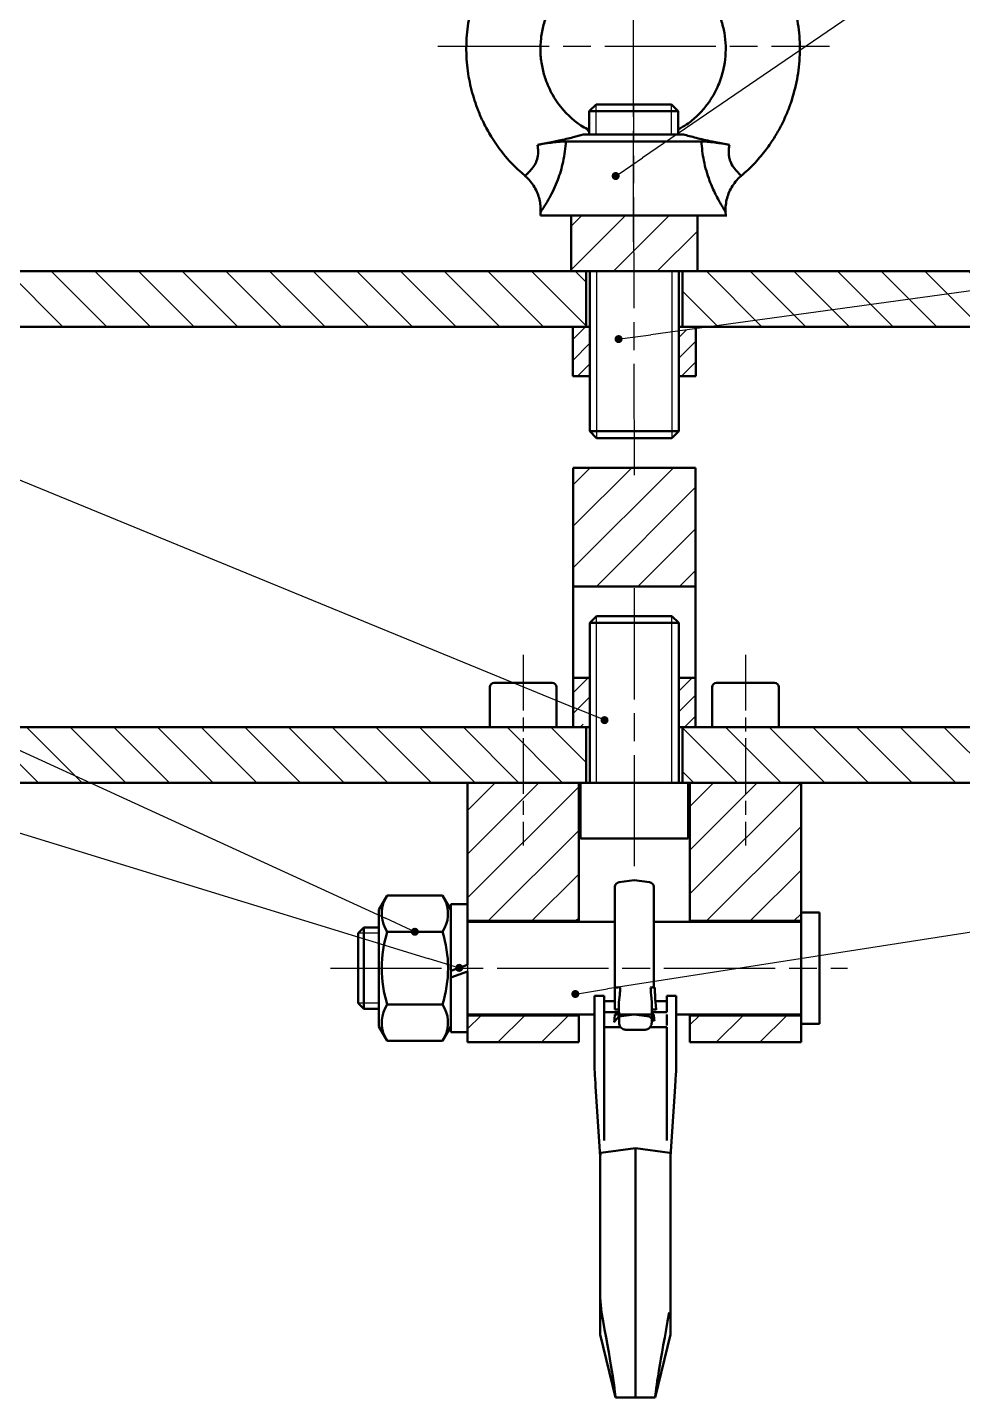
# Model space of a CAD drawing. Header units: millimetres. Extents: x 32504 to 36677, y 41990 to 42879.
# Drawn here: x 34835.9 to 34936.8, y 42552.7 to 42700.6 of the extents above; entities that cross this region are included whole.
import ezdxf

# ---------------------------------------------------------------- set-up
doc = ezdxf.new("R2010")
doc.units = ezdxf.units.MM
doc.linetypes.add('AM_ISO08W050', pattern=[18, 12, -1.5, 3, -1.5])
doc.linetypes.add('AM_ISO08W050x2', pattern=[9, 6, -0.75, 1.5, -0.75])
for name, color, linetype, lineweight in [('AM_0N', 7, 'Continuous', 50), ('AM_4N', 3, 'Continuous', 25), ('AM_5', 3, 'Continuous', 25), ('Duong_tam', 4, 'AM_ISO08W050', 25), ('Manh', 80, 'Continuous', 25), ('Net_dam', 7, 'Continuous', 50), ('Net_manh', 3, 'Continuous', 25)]:
    doc.layers.add(name, color=color, linetype=linetype, lineweight=lineweight)
pattern_1 = [(315, (45100.6404, 55991.719), (2.3570226, 2.3570226), [])]
pattern_2 = [(45, (45100.6404, 55991.719), (-2.3570226, 2.3570226), [])]
pattern_3 = [(45, (40417.1464, 68370.165), (-1.122532015, 1.122532015), [])]

msp = doc.modelspace()

# ---------------------------------------------------------------- hatches: boundary and pattern name
at = {"layer": 'AM_5'}
h = msp.add_hatch(color=256, dxfattribs=at)
edge = h.paths.add_edge_path(flags=0)
edge.add_arc((34899.3811, 42684.5246), 0.4375, 0, 360)
h = msp.add_hatch(color=256, dxfattribs=at)
edge = h.paths.add_edge_path(flags=0)
edge.add_arc((34899.6956, 42666.9288), 0.4375, 0, 360)
h = msp.add_hatch(color=256, dxfattribs=at)
edge = h.paths.add_edge_path(flags=0)
edge.add_arc((34898.1775, 42625.8117), 0.4375, 0, 360)
h = msp.add_hatch(color=256, dxfattribs=at)
edge = h.paths.add_edge_path(flags=0)
edge.add_arc((34877.7141, 42602.9772), 0.4375, 0, 360)
h = msp.add_hatch(color=256, dxfattribs=at)
edge = h.paths.add_edge_path(flags=0)
edge.add_arc((34882.4941, 42599.0827), 0.4375, 0, 360)
h = msp.add_hatch(color=256, dxfattribs=at)
edge = h.paths.add_edge_path(flags=0)
edge.add_arc((34895.0305, 42596.2632), 0.4375, 0, 360)
at = {"layer": 'Manh'}
h = msp.add_hatch(dxfattribs=at)
h.set_pattern_fill('ANSI31', color=256, scale=0.5)
h.set_pattern_definition(pattern_3)
h.paths.add_polyline_path([(34896.5941, 42668.2502), (34894.7426, 42668.2502), (34894.7426, 42662.9169), (34896.5941, 42662.9169)])
h.paths.add_polyline_path([(34908.0457, 42668.0723), (34906.1941, 42667.8188), (34906.1941, 42662.9169), (34908.0457, 42662.9169)])
h = msp.add_hatch(dxfattribs=at)
h.set_pattern_fill('ANSI31', color=256)
h.set_pattern_definition([(45, (40417.1464, 68370.165), (-2.24506403, 2.24506403), [])])
h.paths.add_polyline_path([(34907.9948, 42653.0502), (34894.7948, 42653.0502), (34894.7948, 42640.2502), (34907.9948, 42640.2502)])
h = msp.add_hatch(dxfattribs=at)
h.set_pattern_fill('ANSI31', color=256, scale=0.5)
h.set_pattern_definition(pattern_3)
h.paths.add_polyline_path([(34896.5948, 42630.3836), (34894.7948, 42630.3836), (34894.7948, 42627.2014), (34894.94, 42627.1417), (34896.0192, 42626.6984, -0.1093222), (34896.5948, 42627.5262)])
h.paths.add_polyline_path([(34907.9948, 42630.3836), (34906.1948, 42630.3836), (34906.1948, 42625.0502), (34907.9948, 42625.0502)])
h.paths.add_polyline_path([(34896.0192, 42626.6984), (34894.94, 42627.1417), (34894.7948, 42627.2014), (34894.7948, 42625.0502), (34895.9719, 42625.0502, -0.08330028), (34895.8441, 42625.8117, -0.0977621)])
at = {"layer": 'Net_manh'}
h = msp.add_hatch(dxfattribs=at)
h.set_pattern_fill('_U', color=256, scale=3.333333, angle=45, style=0, pattern_type=0)
h.set_pattern_definition(pattern_2)
h.paths.add_polyline_path([(34901.3941, 42680.2502), (34896.4642, 42680.2502), (34894.5941, 42680.2502), (34894.5941, 42674.2502), (34896.5941, 42674.2502), (34901.3941, 42674.2502)])
h.paths.add_polyline_path([(34908.1941, 42680.2502), (34906.1941, 42680.2502), (34901.3941, 42680.2502), (34901.3941, 42674.2502), (34906.5941, 42674.2502), (34908.1941, 42674.2502)])
h = msp.add_hatch(dxfattribs=at)
h.set_pattern_fill('_U', color=256, scale=3.33, angle=315, pattern_type=0)
h.set_pattern_definition([(315, (40724.442, 64456.958), (2.3546656, 2.3546656), [])])
h.paths.add_polyline_path([(34749.3941, 42674.2502), (34745.3941, 42674.2502), (34745.3941, 42668.2502), (34749.3941, 42668.2502)])
edge = h.paths.add_edge_path()
edge.add_line((35057.3941, 42674.2502), (35053.725, 42674.2502))
edge.add_spline(control_points=[(35053.725, 42674.2502), (35053.7047, 42674.25), (35053.6843, 42674.2498), (35053.664, 42674.2502)], knot_values=[0, 0, 0, 0, 0.18247766, 0.18247766, 0.18247766, 0.18247766], degree=3, periodic=0)
edge.add_spline(control_points=[(35053.3941, 42674.2971), (35053.4732, 42674.2768), (35053.5626, 42674.2539), (35053.6535, 42674.2505), (35053.664, 42674.2502)], knot_values=[0.18247766, 0.18247766, 0.18247766, 0.18247766, 0.90582667, 1, 1, 1, 1], degree=3, periodic=0)
edge.add_line((35053.664, 42674.2502), (35053.3941, 42674.2502))
edge.add_line((35053.3941, 42674.2502), (35053.3941, 42668.2502))
edge.add_line((35053.3941, 42668.2502), (35057.3941, 42668.2502))
edge.add_line((35057.3941, 42668.2502), (35057.3941, 42674.2502))
h = msp.add_hatch(dxfattribs=at)
h.set_pattern_fill('_U', color=256, scale=3.333333, angle=315, style=0, pattern_type=0)
h.set_pattern_definition(pattern_1)
edge = h.paths.add_edge_path()
edge.add_spline(control_points=[(34773.725, 42674.2502), (34773.7061, 42674.2501), (34773.6872, 42674.2499), (34773.6684, 42674.2502)], knot_values=[0, 0, 0, 0, 0.15309995, 0.15309995, 0.15309995, 0.15309995], degree=3, periodic=0)
edge.add_line((34773.3941, 42674.2482), (34773.3941, 42668.2502))
edge.add_line((34773.3941, 42668.2502), (34896.1941, 42668.2502))
edge.add_line((34896.1941, 42668.2502), (34896.1941, 42674.2502))
edge.add_line((34896.1941, 42674.2502), (34891.3941, 42674.2502))
edge.add_line((34891.3941, 42674.2502), (34773.725, 42674.2502))
h.paths.add_polyline_path([(35029.3941, 42668.2502), (35029.3941, 42674.2502), (34906.5941, 42674.2502), (34906.5941, 42668.2502)])
h = msp.add_hatch(dxfattribs=at)
h.set_pattern_fill('_U', color=256, scale=3.333333, angle=315, style=0, pattern_type=0)
h.set_pattern_definition(pattern_1)
edge = h.paths.add_edge_path()
edge.add_line((34889.3941, 42625.0502), (34773.725, 42625.0502))
edge.add_spline(control_points=[(34773.725, 42625.0502), (34773.7047, 42625.05), (34773.6843, 42625.0498), (34773.664, 42625.0502)], knot_values=[0, 0, 0, 0, 0.18247765, 0.18247765, 0.18247765, 0.18247765], degree=3, periodic=0)
edge.add_spline(control_points=[(34773.3941, 42625.0971), (34773.4732, 42625.0768), (34773.5626, 42625.0539), (34773.6535, 42625.0505), (34773.664, 42625.0502)], knot_values=[0.18247765, 0.18247765, 0.18247765, 0.18247765, 0.90582667, 1, 1, 1, 1], degree=3, periodic=0)
edge.add_line((34773.593, 42625.0502), (34773.3941, 42625.0502))
edge.add_line((34773.3941, 42625.0502), (34773.3941, 42619.0502))
edge.add_line((34773.3941, 42619.0502), (34889.3941, 42619.0502))
edge.add_line((34889.3941, 42619.0502), (34889.3941, 42625.0502))
h.paths.add_polyline_path([(35029.3941, 42625.0502), (34913.4175, 42625.0502), (34913.4175, 42619.0502), (35029.3941, 42619.0502)])
h.paths.add_polyline_path([(34913.4175, 42625.0502), (34906.5941, 42625.0502), (34906.5941, 42619.0502), (34907.1943, 42619.0502), (34907.3941, 42619.0502), (34913.4175, 42619.0502)])
h.paths.add_polyline_path([(34896.1941, 42625.0502), (34889.3941, 42625.0502), (34889.3941, 42619.0502), (34895.3941, 42619.0502), (34895.582, 42619.0502), (34895.594, 42619.0502), (34896.1941, 42619.0502)])
h = msp.add_hatch(dxfattribs=at)
h.set_pattern_fill('_U', color=256, scale=3.333333, angle=45, style=0, pattern_type=0)
h.set_pattern_definition(pattern_2)
h.paths.add_polyline_path([(34883.3941, 42604.1502), (34895.3941, 42604.1502), (34895.3941, 42619.0502), (34883.3941, 42619.0502)])
h.paths.add_polyline_path([(34919.3941, 42619.0502), (34907.3941, 42619.0502), (34907.3941, 42604.1502), (34919.3941, 42604.1502)])
h.paths.add_polyline_path([(34883.3941, 42593.9502), (34883.3941, 42592.7702), (34883.3941, 42591.0502), (34895.3941, 42591.0502), (34895.3941, 42593.9502)])
h.paths.add_polyline_path([(34919.3941, 42591.0502), (34919.3941, 42593.9502), (34907.3941, 42593.9502), (34907.3941, 42591.0502)])

# ---------------------------------------------------------------- linework, layer by layer
at = {"color": 7, "linetype": 'Continuous', "lineweight": 25}
for centre, major_axis, start_param, end_param in [((34897.5969, 42577.1606), (0.1931, 1.9637), 0.00256795, 0.84830679), ((34905.4195, 42577.1606), (-0.1931, 1.9637), 5.43487852, 6.28061736)]:
    msp.add_ellipse(centre, major_axis=major_axis, ratio=0.01102063, start_param=start_param, end_param=end_param, dxfattribs=at)
at = {"layer": 'AM_0N'}
for p, q in [((34896.5292, 42691.5141), (34897.2653, 42692.2502)), ((34896.5292, 42689.0154), (34896.5292, 42691.5141)), ((34906.1292, 42691.5141), (34896.5292, 42691.5141)), ((34905.3931, 42692.2502), (34897.2653, 42692.2502)), ((34905.3931, 42692.2502), (34906.1292, 42691.5141)), ((34906.1292, 42689.0154), (34906.1292, 42691.5141)), ((34896.5941, 42674.2502), (34896.5941, 42656.9864)), ((34906.1941, 42674.2502), (34906.1941, 42656.9864)), ((34897.3303, 42656.2502), (34896.5941, 42656.9864)), ((34896.5941, 42656.9864), (34906.1941, 42656.9864)), ((34906.1941, 42656.9864), (34905.458, 42656.2502)), ((34897.3303, 42656.2502), (34905.458, 42656.2502)), ((34896.5948, 42636.3136), (34897.3309, 42637.0498)), ((34896.5948, 42619.0498), (34896.5948, 42636.3136)), ((34906.1948, 42636.3136), (34896.5948, 42636.3136)), ((34905.4587, 42637.0498), (34897.3309, 42637.0498)), ((34905.4587, 42637.0498), (34906.1948, 42636.3136)), ((34906.1948, 42619.0498), (34906.1948, 42636.3136)), ((34886.9941, 42625.0502), (34891.7941, 42625.0502)), ((34910.9941, 42625.0502), (34915.7941, 42625.0502)), ((34874.7429, 42606.9042), (34873.8341, 42605.3302)), ((34874.7429, 42606.9042), (34880.6854, 42606.9042)), ((34880.6854, 42606.9042), (34881.5941, 42605.3302)), ((34873.8341, 42605.3302), (34873.8341, 42592.7702)), ((34881.5941, 42605.9502), (34881.5941, 42598.7551)), ((34883.3941, 42605.9502), (34881.5941, 42605.9502)), ((34883.3941, 42605.9502), (34883.3941, 42599.4102)), ((34883.3941, 42605.3302), (34883.3941, 42604.0502)), ((34871.5941, 42602.8368), (34872.2076, 42603.4502)), ((34871.5941, 42602.8368), (34871.5941, 42595.2637)), ((34873.8341, 42603.4502), (34872.2076, 42603.4502)), ((34872.2076, 42603.4502), (34872.2076, 42594.6502)), ((34874.7429, 42602.9772), (34880.6854, 42602.9772)), ((34881.5941, 42603.4502), (34881.5941, 42592.7702)), ((34883.3941, 42599.4102), (34881.5941, 42598.7551)), ((34883.3941, 42598.6902), (34881.5941, 42598.0351)), ((34881.5941, 42598.0351), (34881.5941, 42592.1502)), ((34883.3941, 42598.6902), (34883.3941, 42592.1502)), ((34872.2076, 42594.6502), (34871.5941, 42595.2637)), ((34873.8341, 42594.6502), (34872.2076, 42594.6502)), ((34874.7429, 42591.1962), (34873.8341, 42592.7702)), ((34880.6854, 42591.1962), (34881.5941, 42592.7702)), ((34881.5941, 42592.1502), (34883.3941, 42592.1502)), ((34874.7429, 42591.1962), (34880.6854, 42591.1962))]:
    msp.add_line(p, q, dxfattribs=at)
for centre, radius, start, end in [((34877.6064, 42604.9407), 3.472, 154.438469, 214.438469), ((34877.8219, 42604.9407), 3.472, 325.561531, 25.561531), ((34887.1097, 42599.0502), 12.9753, 162.383031, 197.616969), ((34868.3186, 42599.0502), 12.9753, 342.383031, 17.616969), ((34877.6064, 42593.1597), 3.472, 145.561531, 205.561531), ((34877.8219, 42593.1597), 3.472, 334.438469, 34.438469)]:
    msp.add_arc(centre, radius, start, end, dxfattribs=at)
at = {"layer": 'AM_4N'}
for p, q in [((34897.2653, 42689.0154), (34897.2653, 42692.2502)), ((34905.3931, 42689.0154), (34905.3931, 42692.2502)), ((34897.3303, 42674.2502), (34897.3303, 42656.2502)), ((34905.458, 42674.2502), (34905.458, 42656.2502)), ((34897.3309, 42619.0498), (34897.3309, 42637.0498)), ((34905.4587, 42619.0498), (34905.4587, 42637.0498)), ((34873.8341, 42602.8368), (34871.5941, 42602.8368)), ((34873.8341, 42595.2637), (34871.5941, 42595.2637))]:
    msp.add_line(p, q, dxfattribs=at)
at = {"layer": 'AM_5'}
for p, q in [((35099.0463, 42820.7746), (34902.2721, 42686.4974)), ((34709.5703, 42703.2977), (34894.94, 42627.1417)), ((35099.0463, 42694.2296), (34903.1632, 42667.4037)), ((34899.7425, 42684.7712), (34902.2721, 42686.4974)), ((34709.5703, 42680.1268), (34874.533, 42604.4368)), ((34900.129, 42666.9882), (34903.1632, 42667.4037)), ((34709.5703, 42652.1268), (34879.148, 42600.1091)), ((35099.0463, 42628.1995), (34898.4884, 42596.8045)), ((34897.7728, 42625.978), (34894.94, 42627.1417)), ((34877.3165, 42603.1597), (34874.533, 42604.4368)), ((34882.0759, 42599.211), (34879.148, 42600.1091)), ((34895.4627, 42596.3309), (34898.4884, 42596.8045))]:
    msp.add_line(p, q, dxfattribs=at)
at = {"layer": 'Duong_tam'}
for p, q in [((34901.322, 42677.4075), (34901.322, 42719.6475)), ((34880.202, 42698.5275), (34922.4419, 42698.5275)), ((34901.4014, 42652.2502), (34901.322, 42696.2502)), ((34901.3949, 42640.0498), (34901.3941, 42610.0502)), ((34868.5941, 42599.0502), (34924.3941, 42599.0502))]:
    msp.add_line(p, q, dxfattribs=at)
at = {"layer": 'Duong_tam', "linetype": 'AM_ISO08W050x2'}
for p, q in [((34889.3941, 42632.8502), (34889.3941, 42612.2764)), ((34913.3941, 42632.8502), (34913.3941, 42612.2764))]:
    msp.add_line(p, q, dxfattribs=at)
at = {"layer": 'Net_dam'}
for p, q in [((34908.6107, 42688.2502), (34894.0233, 42688.2502)), ((34896.5292, 42689.0154), (34895.8662, 42689.0154)), ((34896.204, 42689.0154), (34896.5292, 42689.0154)), ((34896.5292, 42689.0154), (34896.484, 42689.0154)), ((34906.2466, 42689.0154), (34896.5292, 42689.0154)), ((34906.7019, 42689.0154), (34906.1292, 42689.0154)), ((34906.1292, 42689.0154), (34906.364, 42689.0154)), ((34891.2805, 42680.6442), (34891.2608, 42680.2502)), ((34911.2608, 42680.2502), (34911.2411, 42680.6442)), ((34901.3508, 42680.2502), (34891.2608, 42680.2502)), ((34891.3941, 42680.2502), (34896.4642, 42680.2502)), ((34894.5941, 42680.2502), (34894.5941, 42674.2502)), ((34896.5941, 42680.2502), (34894.5941, 42680.2502)), ((34896.4642, 42680.2502), (34906.1941, 42680.2502)), ((34901.3292, 42680.2502), (34896.5292, 42680.2502)), ((34901.3292, 42680.2502), (34906.1292, 42680.2502)), ((34911.2608, 42680.2502), (34901.3508, 42680.2502)), ((34908.1941, 42680.2502), (34906.1941, 42680.2502)), ((34906.3241, 42680.2502), (34911.3941, 42680.2502)), ((34908.1941, 42680.2502), (34908.1941, 42674.2502)), ((34773.3941, 42674.2502), (34897.6941, 42674.2502)), ((34896.5941, 42674.2502), (34891.3941, 42674.2502)), ((34894.5941, 42674.2502), (34896.5941, 42674.2502)), ((34901.3941, 42674.2502), (34896.1941, 42674.2502)), ((34896.1941, 42674.2502), (34896.1941, 42668.2502)), ((34906.1941, 42674.2502), (34896.5941, 42674.2502)), ((34901.3941, 42674.2502), (34906.5941, 42674.2502)), ((34905.0941, 42674.2502), (35029.3941, 42674.2502)), ((34906.1941, 42674.2502), (34908.1941, 42674.2502)), ((34906.5941, 42674.2502), (34906.5941, 42668.2502)), ((34773.3941, 42668.2502), (34896.5941, 42668.2502)), ((34894.7426, 42668.2502), (34894.7426, 42662.9169)), ((34906.1941, 42668.2502), (35029.3941, 42668.2502)), ((34908.0457, 42668.2502), (34908.0457, 42662.9169)), ((34894.7426, 42662.9169), (34896.5941, 42662.9169)), ((34908.0457, 42662.9169), (34906.1941, 42662.9169)), ((34907.9948, 42653.0502), (34894.7948, 42653.0502)), ((34894.7948, 42625.05), (34894.7948, 42653.0502)), ((34907.9948, 42625.05), (34907.9948, 42653.0502)), ((34894.7948, 42640.2502), (34907.9948, 42640.2502)), ((34894.7948, 42630.3836), (34894.7948, 42625.0502)), ((34894.7948, 42630.3836), (34896.5948, 42630.3836)), ((34906.1948, 42630.3836), (34907.9948, 42630.3836)), ((34885.7941, 42629.3702), (34885.7941, 42625.0502)), ((34886.2741, 42629.8502), (34889.3941, 42629.8502)), ((34889.3941, 42629.8502), (34892.5141, 42629.8502)), ((34892.9941, 42625.0502), (34892.9941, 42629.3702)), ((34909.7941, 42629.3702), (34909.7941, 42625.0502)), ((34910.2741, 42629.8502), (34913.3941, 42629.8502)), ((34913.3941, 42629.8502), (34916.5141, 42629.8502)), ((34916.9941, 42625.0502), (34916.9941, 42629.3702)), ((34896.5948, 42625.0502), (34773.3941, 42625.0502)), ((34889.3941, 42625.0502), (34885.7941, 42625.0502)), ((34889.3941, 42625.0502), (34892.9941, 42625.0502)), ((34896.1941, 42619.0497), (34896.1941, 42625.0502)), ((34896.3141, 42625.0502), (34896.5948, 42625.0502)), ((34896.5941, 42625.0502), (34896.5948, 42625.0502)), ((34896.5948, 42625.05), (34896.5948, 42625.05)), ((34906.1948, 42625.0502), (34906.4741, 42625.0502)), ((35029.3941, 42625.0502), (34906.1948, 42625.0502)), ((34906.5941, 42619.0497), (34906.5941, 42625.0502)), ((34913.3941, 42625.0502), (34909.7941, 42625.0502)), ((34913.3941, 42625.0502), (34916.9941, 42625.0502)), ((34895.3941, 42619.0502), (34773.3941, 42619.0502)), ((34895.3941, 42619.0502), (34883.3941, 42619.0502)), ((34883.3941, 42619.0502), (34883.3941, 42604.1502)), ((34895.3941, 42604.1502), (34895.3941, 42619.0502)), ((34895.3941, 42619.0502), (34895.582, 42619.0502)), ((34895.594, 42619.0502), (34895.582, 42619.0502)), ((34895.594, 42619.0502), (34895.594, 42613.0502)), ((34895.594, 42619.0502), (34896.5941, 42619.0502)), ((34901.3941, 42619.0497), (34896.1941, 42619.0497)), ((34896.9731, 42619.0502), (34896.5941, 42619.0502)), ((34896.5941, 42619.0502), (34906.1941, 42619.0492)), ((34901.3941, 42619.0497), (34906.5941, 42619.0497)), ((34906.1941, 42619.0502), (34907.1943, 42619.0502)), ((34907.1943, 42619.0502), (34907.1943, 42613.0502)), ((34907.1943, 42619.0502), (34907.3941, 42619.0502)), ((34919.3941, 42619.0502), (34907.3941, 42619.0502)), ((34907.3941, 42619.0502), (34907.3941, 42604.1502)), ((35029.3941, 42619.0502), (34907.3941, 42619.0502)), ((34919.3941, 42604.1502), (34919.3941, 42619.0502)), ((34895.594, 42613.0502), (34907.1943, 42613.0502)), ((34901.3941, 42608.5498), (34899.7459, 42608.3328)), ((34903.0424, 42608.3328), (34901.3941, 42608.5498)), ((34899.3042, 42599.3735), (34899.3042, 42607.8292)), ((34903.4841, 42607.8292), (34903.4841, 42599.3735)), ((34883.3941, 42603.0502), (34883.3941, 42605.0502)), ((34883.3941, 42604.1502), (34895.3941, 42604.1502)), ((34883.3941, 42603.4502), (34883.3941, 42604.0502)), ((34899.3042, 42604.0502), (34883.3941, 42604.0502)), ((34895.3941, 42604.0502), (34895.3941, 42604.1502)), ((34919.3941, 42604.0502), (34903.4841, 42604.0502)), ((34907.3941, 42604.0502), (34903.4841, 42604.0502)), ((34907.3941, 42604.1502), (34919.3941, 42604.1502)), ((34907.3941, 42604.1502), (34907.3941, 42604.0502)), ((34919.3941, 42605.0502), (34919.3941, 42604.0502)), ((34921.3941, 42605.0502), (34919.3941, 42605.0502)), ((34919.3941, 42594.0502), (34919.3941, 42604.0502)), ((34921.3941, 42593.0502), (34921.3941, 42605.0502)), ((34899.3042, 42595.5068), (34899.3042, 42599.3735)), ((34903.4841, 42599.3735), (34903.4841, 42596.9747)), ((34874.7429, 42595.1232), (34880.6854, 42595.1232)), ((34883.3941, 42593.0502), (34883.3941, 42595.0502)), ((34898.125, 42596.0791), (34897.109, 42596.0791)), ((34897.109, 42596.0791), (34897.109, 42593.5895)), ((34898.125, 42592.6999), (34898.125, 42596.0791)), ((34899.3042, 42595.5068), (34898.125, 42595.5068)), ((34899.3042, 42595.5068), (34899.3042, 42594.5894)), ((34899.8205, 42596.1791), (34899.7404, 42595.3666)), ((34899.7404, 42595.3666), (34899.7404, 42594.3151)), ((34903.2761, 42595.3666), (34903.196, 42596.1791)), ((34903.2761, 42595.3666), (34903.2761, 42594.3151)), ((34903.6352, 42596.2102), (34903.6439, 42595.8866)), ((34903.6735, 42595.5068), (34904.8915, 42595.5068)), ((34905.9075, 42596.0791), (34904.8915, 42596.0791)), ((34904.8915, 42594.3151), (34904.8915, 42596.0791)), ((34905.9075, 42596.0791), (34905.9075, 42593.5895)), ((34883.3941, 42594.0502), (34883.3941, 42594.6502)), ((34883.3941, 42594.0502), (34897.109, 42594.0502)), ((34883.3941, 42593.9502), (34883.3941, 42591.0502)), ((34895.3941, 42593.9502), (34883.3941, 42593.9502)), ((34895.3941, 42593.9502), (34895.3941, 42594.0502)), ((34895.3941, 42591.0502), (34895.3941, 42593.9502)), ((34897.109, 42588.0845), (34897.109, 42593.5895)), ((34899.7485, 42594.3151), (34898.125, 42594.3151)), ((34899.2672, 42593.5339), (34899.299, 42594.0502)), ((34899.299, 42594.0502), (34903.4903, 42594.0502)), ((34899.7404, 42594.5894), (34899.3042, 42594.5894)), ((34899.7179, 42593.8308), (34901.3941, 42594.0515)), ((34899.7485, 42594.3151), (34899.7485, 42593.1805)), ((34902.9805, 42593.8427), (34901.3941, 42594.0515)), ((34903.268, 42593.1805), (34903.268, 42594.3151)), ((34904.8915, 42594.3151), (34903.268, 42594.3151)), ((34903.2761, 42594.5894), (34903.7546, 42594.5894)), ((34903.4903, 42594.0502), (34903.5211, 42593.5587)), ((34903.7546, 42594.5894), (34903.7576, 42594.5567)), ((34904.8915, 42592.8516), (34904.8915, 42594.0502)), ((34905.9075, 42594.0502), (34919.3941, 42594.0502)), ((34905.9075, 42593.5895), (34905.9075, 42588.0845)), ((34907.3941, 42594.0502), (34907.3941, 42593.9502)), ((34907.3941, 42593.9502), (34907.3941, 42591.0502)), ((34919.3941, 42593.9502), (34907.3941, 42593.9502)), ((34919.3941, 42594.0502), (34919.3941, 42593.0502)), ((34919.3941, 42591.0502), (34919.3941, 42593.9502)), ((34899.9057, 42592.6999), (34898.125, 42592.6999)), ((34898.125, 42592.6999), (34898.125, 42580.4458)), ((34900.4524, 42592.4085), (34902.5641, 42592.4085)), ((34904.8915, 42592.6999), (34903.1108, 42592.6999)), ((34904.8915, 42592.6999), (34904.8915, 42580.4519)), ((34919.3941, 42593.0502), (34921.3941, 42593.0502)), ((34895.3941, 42591.0502), (34883.3941, 42591.0502)), ((34919.3941, 42591.0502), (34907.3941, 42591.0502)), ((34897.109, 42588.0849), (34897.109, 42588.0845)), ((34905.9075, 42588.0845), (34905.9075, 42588.0849)), ((34897.7084, 42578.7458), (34897.2219, 42586.2903)), ((34905.7945, 42586.2903), (34905.3081, 42578.7458)), ((34897.7084, 42571.292), (34897.7084, 42578.7458)), ((34901.5082, 42579.6138), (34897.79, 42579.1243)), ((34905.2265, 42579.1243), (34901.5082, 42579.6138)), ((34901.5082, 42552.7137), (34901.5082, 42579.6138)), ((34905.3081, 42571.292), (34905.3081, 42578.7458)), ((34897.7084, 42563.4643), (34897.7084, 42571.292)), ((34905.3081, 42564.8613), (34905.3081, 42571.292)), ((34897.7084, 42563.4643), (34897.8534, 42561.8943)), ((34897.7084, 42561.2636), (34897.7084, 42563.4643)), ((34905.3081, 42562.6211), (34905.3081, 42561.8442)), ((34897.7084, 42561.2636), (34897.7084, 42559.6011)), ((34905.3081, 42561.8442), (34905.3081, 42561.2636)), ((34905.3081, 42561.2636), (34905.3081, 42560.2875)), ((34905.3081, 42561.2636), (34905.3081, 42559.6011)), ((34897.7084, 42559.6011), (34897.7084, 42559.454)), ((34899.3623, 42552.7137), (34897.7084, 42559.5276)), ((34903.6542, 42552.7137), (34905.3081, 42559.5276)), ((34905.3081, 42559.6011), (34905.3081, 42559.454)), ((34899.3623, 42552.7137), (34903.6542, 42552.7137))]:
    msp.add_line(p, q, dxfattribs=at)
at = {"layer": 'Net_dam', "flags": 128}
for points in [[(34899.217, 42593.2322), (34899.3429, 42593.3826), (34899.4688, 42593.5331), (34899.7179, 42593.8308)], [(34902.9805, 42593.8427), (34903.1266, 42593.712), (34903.2728, 42593.5814), (34903.5624, 42593.3224)]]:
    msp.add_lwpolyline(points, dxfattribs=at)
at = {"layer": 'Net_dam'}
for centre, radius, start, end in [((34886.2741, 42629.3702), 0.48, 90, 180), ((34892.5141, 42629.3702), 0.48, 0, 90), ((34910.2741, 42629.3702), 0.48, 90, 180), ((34916.5141, 42629.3702), 0.48, 0, 90), ((34899.8122, 42607.8292), 0.508, 97.5, 180), ((34902.9761, 42607.8292), 0.508, 0, 82.5), ((34899.7683, 42591.3931), 5.5896, 89.060144, 94.762751), ((34903.2574, 42594.1164), 2.8672, 83.173889, 92.016768)]:
    msp.add_arc(centre, radius, start, end, dxfattribs=at)
for centre, major_axis, ratio, start_param, end_param in [((34891.732, 42596.8612), (5.3315, 6.2277), 0.98511864, 5.32918922, 5.42782732), ((34911.2845, 42596.8612), (-5.3315, 6.2277), 0.98511864, 0.85535799, 0.95399609), ((34911.2182, 42596.8426), (-4.9245, 5.9091), 0.9840726, 0.86812098, 0.96675909), ((34903.9255, 42593.1405), (-0.289, 2.9386), 0.01102155, 0.35327895, 1.05408388), ((34897.2219, 42590.3282), (-0.7402, 12.7544), 0.01929832, 1.74647864, 1.89180577), ((34905.7945, 42590.3282), (0.7402, 12.7544), 0.01929832, 4.39137953, 4.53670667), ((34896.0174, 42569.5238), (-3.3254, 16.9007), 0.02142003, 3.24109329, 4.23980916)]:
    msp.add_ellipse(centre, major_axis=major_axis, ratio=ratio, start_param=start_param, end_param=end_param, dxfattribs=at)
at = {"layer": 'Net_dam', "extrusion": (0, 0, -1)}
msp.add_ellipse((34906.9991, 42569.5238), major_axis=(3.3254, 16.9007), ratio=0.02142003, start_param=3.24109329, end_param=4.23980916, dxfattribs=at)
at = {"layer": 'Net_dam'}
for points, knots in [([(34901.2608, 42716.2502), (34900.609, 42716.2303), (34899.4199, 42716.1938), (34897.8192, 42715.9375), (34896.5588, 42715.6386), (34895.5361, 42715.3247), (34894.1354, 42714.8121), (34892.2447, 42713.9045), (34890.0186, 42712.4021), (34888.0383, 42710.5707), (34886.3953, 42708.5195), (34885.087, 42706.2773), (34884.1091, 42703.8677), (34883.4733, 42701.3375), (34883.2034, 42698.7492), (34883.323, 42696.2092), (34883.7056, 42694.1889), (34884.145, 42692.6799), (34884.5615, 42691.5205), (34885.1367, 42690.2106), (34885.9727, 42688.6781), (34887.1661, 42686.9774), (34888.4109, 42685.5632), (34889.315, 42684.7994), (34889.6066, 42684.553)], [0, 0, 0, 0, 0.04459564, 0.08135458, 0.11072538, 0.13322131, 0.15454435, 0.21279135, 0.27627564, 0.33767262, 0.39672674, 0.45552727, 0.5147509, 0.5741498, 0.63353886, 0.69223083, 0.74758325, 0.77384634, 0.79975953, 0.83185918, 0.87169243, 0.91902747, 0.9738809, 1, 1, 1, 1]), ([(34912.9188, 42684.5486), (34913.047, 42684.6519), (34913.7177, 42685.1926), (34914.7214, 42686.2473), (34915.8269, 42687.6226), (34916.643, 42688.8675), (34917.2849, 42690.0278), (34917.8242, 42691.1889), (34918.4467, 42692.8178), (34919.0139, 42694.9596), (34919.3182, 42697.6175), (34919.2063, 42700.2991), (34918.6952, 42702.9322), (34917.8147, 42705.4592), (34916.5856, 42707.8212), (34915.0259, 42709.9607), (34913.1601, 42711.8511), (34910.998, 42713.4714), (34908.9416, 42714.5765), (34907.0656, 42715.3155), (34905.3804, 42715.8043), (34903.4175, 42716.174), (34902.0083, 42716.2238), (34901.2608, 42716.2502)], [0, 0, 0, 0, 0.01126464, 0.05896249, 0.09919709, 0.13198939, 0.16071079, 0.18990292, 0.2195523, 0.28000635, 0.34101971, 0.40200115, 0.46299789, 0.52398063, 0.58456841, 0.64460185, 0.70455089, 0.76572832, 0.82889101, 0.86370607, 0.90359922, 0.9488693, 1, 1, 1, 1]), ([(34896.3507, 42689.5725), (34896.1083, 42689.7036), (34895.4703, 42690.0486), (34894.6035, 42690.7555), (34893.7799, 42691.5777), (34893.1213, 42692.4073), (34892.59, 42693.2366), (34892.1475, 42694.1088), (34891.7337, 42695.1553), (34891.3983, 42696.4221), (34891.2292, 42697.8987), (34891.2913, 42699.3886), (34891.5753, 42700.8514), (34892.0645, 42702.2554), (34892.7473, 42703.5675), (34893.6138, 42704.7561), (34894.6504, 42705.8064), (34895.8516, 42706.7065), (34896.994, 42707.3204), (34898.0361, 42707.7309), (34898.9723, 42708.0025), (34900.0628, 42708.2079), (34900.8456, 42708.2356), (34901.2608, 42708.2502)], [0, 0, 0, 0, 0.03146374, 0.08279757, 0.1270458, 0.16437062, 0.20362657, 0.23942723, 0.2760024, 0.33208427, 0.38868495, 0.44525602, 0.50184128, 0.55841348, 0.6146192, 0.67031047, 0.72592323, 0.78267544, 0.84126922, 0.87356582, 0.91057309, 0.95256825, 1, 1, 1, 1]), ([(34901.2608, 42708.2502), (34901.7034, 42708.2337), (34902.4906, 42708.2043), (34903.5139, 42708.0064), (34904.2961, 42707.7874), (34905.1814, 42707.4693), (34906.2696, 42706.9472), (34907.5063, 42706.1124), (34908.6064, 42705.095), (34909.5192, 42703.9555), (34910.246, 42702.7098), (34910.7894, 42701.3712), (34911.1426, 42699.9654), (34911.2925, 42698.5275), (34911.2261, 42697.1163), (34911.0007, 42695.9257), (34910.6997, 42694.9299), (34910.3265, 42693.9931), (34909.8071, 42693.0102), (34909.0937, 42691.9838), (34908.1899, 42690.9953), (34907.2056, 42690.146), (34906.4632, 42689.7399), (34906.1674, 42689.578)], [0, 0, 0, 0, 0.05054499, 0.08991516, 0.11878751, 0.14334744, 0.19738339, 0.25627812, 0.31323667, 0.36802198, 0.42257212, 0.47751484, 0.5326202, 0.58771648, 0.64216614, 0.69351775, 0.72579898, 0.76095746, 0.80863422, 0.85254797, 0.90343654, 0.96152812, 1, 1, 1, 1]), ([(34896.3346, 42689.5443), (34896.3338, 42689.546), (34896.3131, 42689.5857), (34896.3759, 42689.4819), (34896.4633, 42689.3447), (34896.484, 42689.3123), (34896.4986, 42689.2896), (34896.5137, 42689.2661), (34896.5292, 42689.2421)], [0, 0, 0, 0, 0.020753816, 0.483074404, 0.618232922, 0.618232922, 0.618232922, 0.713189976, 0.713189976, 0.713189976, 0.713189976]), ([(34906.1292, 42689.4334), (34906.1306, 42689.4358), (34906.1767, 42689.516), (34906.2066, 42689.5801), (34906.17, 42689.5203), (34906.1292, 42689.456)], [0.341115056, 0.341115056, 0.341115056, 0.341115056, 0.349379103, 0.625652555, 0.850004922, 0.850004922, 0.850004922, 0.850004922]), ([(34895.8662, 42689.0154), (34895.527, 42688.9146), (34894.9917, 42688.7555), (34894.0573, 42688.5243), (34893.3851, 42688.3708), (34892.4797, 42688.1769), (34891.6867, 42688.0214), (34891.0618, 42687.9088), (34890.9355, 42687.8861)], [0, 0, 0, 0, 0.2698338, 0.42578654, 0.58172067, 0.6612447, 0.93152981, 1, 1, 1, 1]), ([(34890.9355, 42687.8861), (34891.2151, 42687.9346), (34891.781, 42688.033), (34892.594, 42688.1489), (34893.372, 42688.2332), (34893.8035, 42688.2445), (34894.0233, 42688.2502)], [0, 0, 0, 0, 0.2410791, 0.48777455, 0.73913116, 1, 1, 1, 1]), ([(34894.0233, 42688.2502), (34894.0168, 42688.1768), (34893.9769, 42687.7265), (34893.8743, 42686.8982), (34893.6656, 42685.817), (34893.3874, 42684.798), (34893.0296, 42683.7935), (34892.5845, 42682.8066), (34892.1243, 42681.9612), (34891.7326, 42681.3168), (34891.4725, 42680.9152), (34891.3268, 42680.6984), (34891.2776, 42680.629), (34891.2825, 42680.6419), (34891.2834, 42680.644)], [0, 0, 0, 0, 0.01921903, 0.11793341, 0.21773806, 0.30891997, 0.40182274, 0.51565681, 0.63403196, 0.73319861, 0.83612433, 0.90949441, 0.98490821, 1, 1, 1, 1]), ([(34911.6678, 42687.8861), (34911.1614, 42687.9795), (34910.5279, 42688.0964), (34909.6033, 42688.2869), (34908.8905, 42688.4422), (34908.0659, 42688.638), (34907.3124, 42688.8344), (34906.9054, 42688.9551), (34906.7019, 42689.0154)], [0, 0, 0, 0, 0.27059237, 0.338554, 0.50418565, 0.669882, 0.83501877, 1, 1, 1, 1]), ([(34908.6107, 42688.2502), (34908.8246, 42688.2446), (34909.2614, 42688.233), (34910.0369, 42688.1467), (34910.8473, 42688.0292), (34911.3922, 42687.9341), (34911.6678, 42687.8861)], [0, 0, 0, 0, 0.25879097, 0.52843176, 0.76147924, 1, 1, 1, 1]), ([(34911.2383, 42680.644), (34911.2384, 42680.6455), (34911.2385, 42680.6486), (34911.2062, 42680.7075), (34911.1169, 42680.8587), (34910.9599, 42681.1185), (34910.7595, 42681.4556), (34910.5145, 42681.8782), (34910.0664, 42682.7125), (34909.5762, 42683.7913), (34909.1545, 42685.0682), (34908.8075, 42686.4795), (34908.6868, 42687.5656), (34908.6107, 42688.2502)], [0, 0, 0, 0, 0.02883282, 0.06069208, 0.14142622, 0.2246295, 0.25892605, 0.34789296, 0.43923598, 0.60683768, 0.71107014, 0.81784712, 1, 1, 1, 1]), ([(34889.6036, 42684.5495), (34889.6045, 42684.5488), (34889.6068, 42684.5468), (34889.7277, 42684.6534), (34889.9438, 42684.8527), (34890.2593, 42685.1828), (34890.5975, 42685.6114), (34890.9021, 42686.2015), (34891.0211, 42686.7265), (34891.0307, 42687.3245), (34890.9758, 42687.6482), (34890.9355, 42687.8861)], [0, 0, 0, 0, 0.08246941, 0.20659795, 0.33512599, 0.46362536, 0.62300515, 0.71475576, 0.84845872, 0.88865394, 1, 1, 1, 1]), ([(34911.6678, 42687.8861), (34911.639, 42687.7299), (34911.5585, 42687.293), (34911.5747, 42686.7112), (34911.7556, 42686.0244), (34912.1379, 42685.3742), (34912.5496, 42684.9228), (34912.8074, 42684.6619), (34912.8966, 42684.5755), (34912.9308, 42684.5402), (34912.9224, 42684.5464), (34912.9181, 42684.5495)], [0, 0, 0, 0, 0.074288, 0.20787318, 0.27397521, 0.44557126, 0.66095818, 0.78908772, 0.91716165, 0.95800792, 1, 1, 1, 1]), ([(34889.5866, 42684.528), (34889.6406, 42684.4865), (34889.908, 42684.2807), (34890.2963, 42683.8245), (34890.7203, 42683.1835), (34891.0188, 42682.5124), (34891.2042, 42681.839), (34891.2924, 42681.2143), (34891.2799, 42680.8185), (34891.2744, 42680.6447)], [0, 0, 0, 0, 0.04653676, 0.23041774, 0.40501076, 0.57107218, 0.72965204, 0.88124221, 1, 1, 1, 1]), ([(34911.2528, 42680.6451), (34911.2449, 42680.7846), (34911.2236, 42681.161), (34911.3048, 42681.7781), (34911.4896, 42682.4781), (34911.7849, 42683.151), (34912.1953, 42683.7846), (34912.5846, 42684.2505), (34912.865, 42684.47), (34912.9369, 42684.5264)], [0, 0, 0, 0, 0.09540589, 0.25743278, 0.42244327, 0.58919867, 0.75691662, 0.93762574, 1, 1, 1, 1]), ([(34899.217, 42593.2322), (34899.2209, 42593.2419), (34899.2292, 42593.2595), (34899.2515, 42593.4203), (34899.2672, 42593.5339)], [0, 0, 0, 0, 0.29342807, 1, 1, 1, 1]), ([(34903.5211, 42593.5587), (34903.5341, 42593.4683), (34903.5529, 42593.3383), (34903.5602, 42593.3262), (34903.5624, 42593.3224)], [0, 0, 0, 0, 0.695590459, 1, 1, 1, 1]), ([(34899.7485, 42593.1805), (34899.7565, 42593.0914), (34899.772, 42592.9181), (34899.862, 42592.7712), (34899.9057, 42592.6999)], [0, 0, 0, 0, 0.514099177, 1, 1, 1, 1]), ([(34899.9057, 42592.6999), (34899.958, 42592.6398), (34900.0628, 42592.5193), (34900.2637, 42592.4233), (34900.3981, 42592.4127), (34900.4524, 42592.4085)], [0, 0, 0, 0, 0.37275007, 0.74678596, 1, 1, 1, 1]), ([(34902.5641, 42592.4085), (34902.6362, 42592.4159), (34902.7805, 42592.4307), (34902.9733, 42592.5388), (34903.0653, 42592.6465), (34903.1108, 42592.6999)], [0, 0, 0, 0, 0.33583133, 0.67113632, 1, 1, 1, 1]), ([(34903.1108, 42592.6999), (34903.1584, 42592.779), (34903.2474, 42592.9269), (34903.2614, 42593.1001), (34903.268, 42593.1805)], [0, 0, 0, 0, 0.53533063, 1, 1, 1, 1]), ([(34905.3081, 42564.8613), (34905.3081, 42564.5402), (34905.3081, 42564.0275), (34905.3081, 42563.4258), (34905.3081, 42563.062), (34905.3081, 42562.8213), (34905.3081, 42562.6628), (34905.3081, 42562.6289), (34905.3081, 42562.6211)], [0, 0, 0, 0, 0.38432342, 0.61372894, 0.76777679, 0.86831435, 0.96950792, 1, 1, 1, 1])]:
    msp.add_open_spline(points, degree=3, knots=knots, dxfattribs=at)
msp.add_open_spline([(34902.9402, 42594.0502), (34902.9399, 42594.052), (34902.9396, 42594.0538), (34902.9393, 42594.0556)], degree=3, dxfattribs=at)
at = {"layer": 'Net_manh'}
msp.add_line((34883.3941, 42603.4502), (34883.3941, 42594.6502), dxfattribs=at)
msp.add_spline([(34737.3941, 42696.812), (34796.8108, 42707.3739), (34824.0054, 42717.5625), (34872.8713, 42719.3317), (34903.9504, 42721.092), (34999.1114, 42712.9237), (35065.3941, 42720.8238)], degree=3, dxfattribs=at)

doc.saveas('drawing.dxf')
